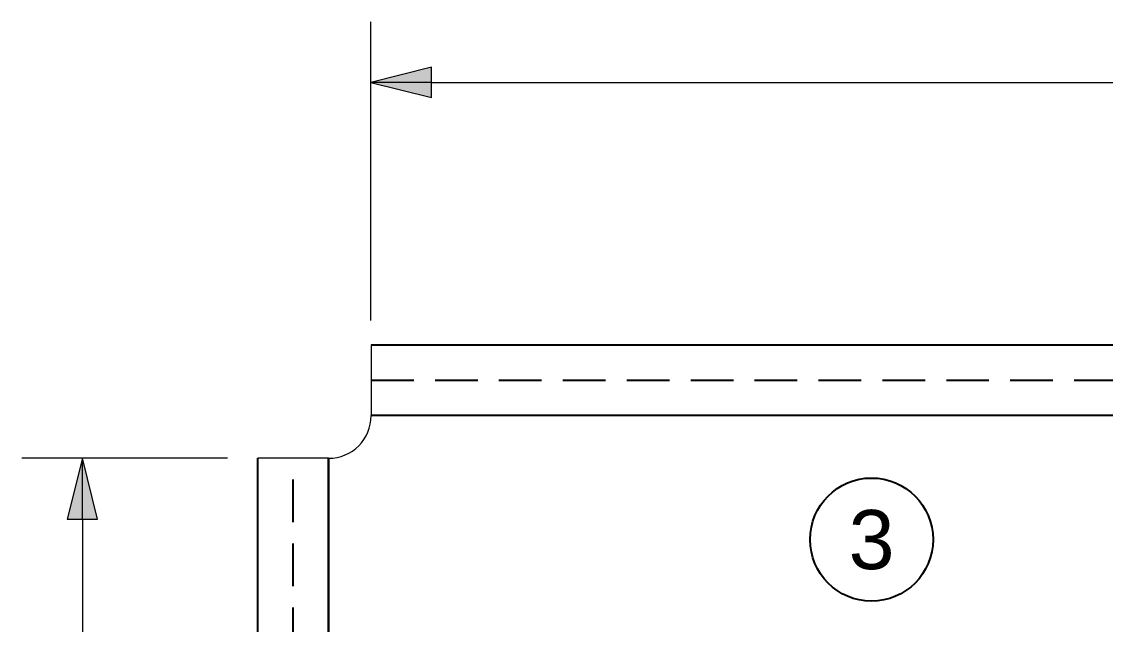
# Model space of a CAD drawing. Header units: inches. Extents: x -38 to 199, y -310 to 64.
# Drawn here: x 16.04 to 22.39, y 58.12 to 61.65 of the extents above; entities that cross this region are included whole.
import ezdxf
from ezdxf.enums import TextEntityAlignment as Align

# ---------------------------------------------------------------- set-up
doc = ezdxf.new("R2010")
doc.units = ezdxf.units.IN
doc.header["$MEASUREMENT"] = 0
doc.linetypes.add('HIDDEN', pattern=[0.375, 0.25, -0.125])
doc.layers.add('DIMENSION (ANSI)', color=7, linetype='Continuous', lineweight=9)
doc.layers.add('FREE-TEXT', color=2, linetype='Continuous')
doc.styles.add('HELVLS', font='arial.ttf')
doc.styles.add('Note Text (ANSI)', font='arial.ttf')
doc.dimstyles.new('DIM_0', dxfattribs={"dimscale": 4.75, "dimtxt": 0.065, "dimasz": 0.075, "dimexe": 0.075, "dimexo": 0.125, "dimgap": 0.0625, "dimtad": 0, "dimtih": 1, "dimtoh": 1, "dimrnd": 1e-08, "dimzin": 0, "dimdsep": 46, "dimlunit": 5, "dimtxsty": 'Note Text (ANSI)', "dimblk": 'Filled-1', "dimcen": 0.09, "dimdle": 0.45, "dimclrd": 256, "dimclre": 256, "dimclrt": 256, "dimadec": 0, "dimazin": 1, "dimtm": 1e-09, "dimtfac": 1.263158, "dimtofl": 0, "dimtmove": 0, "dimatfit": 3, "dimfxl": 1, "dimfrac": 2, "dimtolj": 1, "dimtzin": 4, "dimlwd": -1, "dimlwe": -1, "dimarcsym": 0})

# ---------------------------------------------------------------- blocks, each defined once
blk = doc.blocks.new('Filled-1')
at = {"color": 0}
for p, q in [((0, 0), (-1, 0.25)), ((-1, 0.25), (-1, -0.25)), ((-1, 0), (0, 0)), ((-1, -0.25), (0, 0))]:
    blk.add_line(p, q, dxfattribs=at)
blk.add_solid([(-1, -0.25), (0, 0), (-1, 0.25)], dxfattribs=at)
blk = doc.blocks.new('*D118')
at = {"layer": 'DEFPOINTS', "color": 0, "transparency": 16777216}
for p in [(52.5858, 61.2926), (52.5858, 59.3396), (18.0832, 59.3035)]:
    blk.add_point(p, dxfattribs=at)
at = {"layer": 'DIMENSION (ANSI)', "transparency": 16777216}
for p, q in [((18.0832, 59.8972), (18.0832, 61.6488)), ((52.5858, 59.9333), (52.5858, 61.6488)), ((18.4394, 61.2926), (34.7403, 61.2926)), ((52.2295, 61.2926), (35.9286, 61.2926))]:
    blk.add_line(p, q, dxfattribs=at)
at = {"layer": 'DIMENSION (ANSI)', "transparency": 16777216, "xscale": 0.35625, "yscale": 0.35625, "zscale": 0.35625, "rotation": 180}
blk.add_blockref('Filled-1', (18.0832, 61.2926), dxfattribs=at)
at = {"layer": 'DIMENSION (ANSI)', "transparency": 16777216, "xscale": 0.35625, "yscale": 0.35625, "zscale": 0.35625}
blk.add_blockref('Filled-1', (52.5858, 61.2926), dxfattribs=at)
at = {"layer": 'DIMENSION (ANSI)', "transparency": 16777216, "insert": (35.3345, 61.2926), "char_height": 0.30875, "attachment_point": 5, "style": 'Note Text (ANSI)'}
blk.add_mtext('\\A1;36"', dxfattribs=at)
blk = doc.blocks.new('*D83')
at = {"layer": 'DEFPOINTS', "color": 0, "transparency": 16777216}
for p in [(17.8358, 59.0896), (16.3913, 24.5896), (17.8358, 24.5896)]:
    blk.add_point(p, dxfattribs=at)
at = {"layer": 'DIMENSION (ANSI)', "transparency": 16777216}
for p, q in [((17.242, 59.0896), (16.035, 59.0896)), ((16.3913, 58.7333), (16.3913, 42.2942)), ((16.3913, 24.9458), (16.3913, 41.3849)), ((17.242, 24.5896), (16.035, 24.5896))]:
    blk.add_line(p, q, dxfattribs=at)
at = {"layer": 'DIMENSION (ANSI)', "transparency": 16777216, "xscale": 0.35625, "yscale": 0.35625, "zscale": 0.35625}
for p, rotation in [((16.3913, 59.0896), 90), ((16.3913, 24.5896), 270)]:
    blk.add_blockref('Filled-1', p, dxfattribs=dict(at, rotation=rotation))
at = {"layer": 'DIMENSION (ANSI)', "transparency": 16777216, "insert": (16.3913, 41.8396), "char_height": 0.30875, "attachment_point": 5, "style": 'Note Text (ANSI)'}
blk.add_mtext('\\A1;36"', dxfattribs=at)

msp = doc.modelspace()

# ---------------------------------------------------------------- linework, layer by layer
for p, q in [((18.0858, 59.75455), (52.5858, 59.75455)), ((17.4208, 39.20552), (17.4208, 59.08955)), ((17.8358, 25.46455), (17.8358, 59.08955))]:
    msp.add_line(p, q)
at = {"color": 7, "linetype": 'Continuous', "lineweight": 15}
for p, q in [((18.0858, 59.75455), (18.0858, 59.33955)), ((17.8358, 59.08955), (17.4208, 59.08955))]:
    msp.add_line(p, q, dxfattribs=at)
at = {"linetype": 'HIDDEN'}
for p, q in [((18.0858, 59.54705), (52.5858, 59.54705)), ((17.6283, 24.58955), (17.6283, 59.08955))]:
    msp.add_line(p, q, dxfattribs=at)
for points in [[(52.5858, 59.33955), (18.0858, 59.33955)], [(52.5858, 59.33955), (18.0858, 59.33955)], [(17.8358, 59.08955), (17.8358, 24.58955)], [(17.8358, 59.08955), (17.8358, 54.65989)]]:
    msp.add_lwpolyline(points)
at = {"color": 7, "linetype": 'Continuous', "lineweight": 15}
msp.add_arc((17.8358, 59.33955), 0.25, 270, 0, dxfattribs=at)
at = {"layer": 'FREE-TEXT', "color": 0}
msp.add_circle((21.02194, 58.61319), 0.36078, dxfattribs=at)

# ---------------------------------------------------------------- texts
at = {"layer": 'FREE-TEXT', "color": 0, "style": 'HELVLS'}
msp.add_text('3', height=0.34658, dxfattribs=at).set_placement((21.02194, 58.61319), align=Align.MIDDLE)

# ---------------------------------------------------------------- dimensions: what is measured, and where the dimension line sits
at = {"layer": 'DIMENSION (ANSI)'}
dim = msp.add_linear_dim(base=(52.5858, 61.29256), p1=(18.08318, 59.30349), p2=(52.5858, 59.33955), text='36"', dimstyle='DIM_0', override={"dimpost": '"', "dimtmove": 1}, dxfattribs=at)
dim.commit()
dim.dimension.update_dxf_attribs({"geometry": '*D118', "text_midpoint": (35.33449, 61.29256), "dimtype": 160})
dim = msp.add_linear_dim(base=(16.39127, 24.58955), p1=(17.8358, 59.08955), p2=(17.8358, 24.58955), angle=90, text='36"', dimstyle='DIM_0', override={"dimpost": '"', "dimtmove": 1}, dxfattribs=at)
dim.commit()
dim.dimension.update_dxf_attribs({"geometry": '*D83', "text_midpoint": (16.39127, 41.83955)})

doc.saveas('drawing.dxf')
